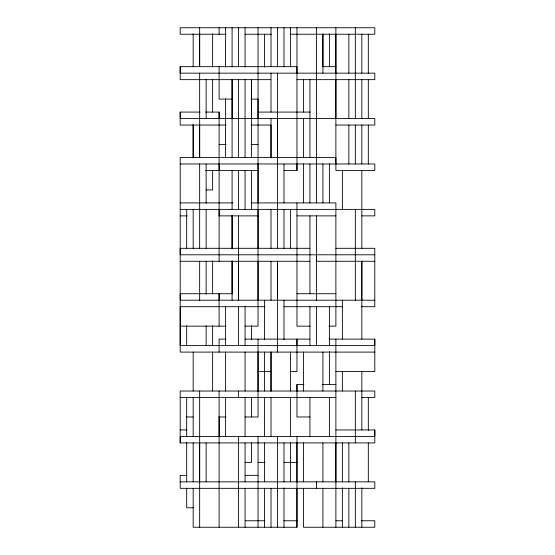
<?xml version="1.0" encoding="UTF-8"?>
<svg xmlns="http://www.w3.org/2000/svg" width="555" height="555" viewBox="0 0 555 555"><rect width="100%" height="100%" fill="white"/><g stroke="black" fill="none" stroke-linecap="round" stroke-linejoin="round"><path stroke-width="0.83" d="M374.805 429.945L374.805 442.918L180.195 442.918L180.195 436.431L374.805 436.431L374.805 429.945L335.886 429.945M200.091 112.082L180.195 112.082L180.195 118.569L374.805 118.569L374.805 125.055L335.886 125.055M296.96 73.156L296.96 66.669L180.195 66.669L180.195 73.156L374.805 73.156L374.805 79.649L296.96 79.649M193.168 157.488L193.168 124.625M199.654 481.844L199.654 442.918M199.654 124.625L199.654 157.488L199.654 73.156M199.654 33.806L199.654 66.669L199.654 27.75M219.114 436.431L219.114 416.541M219.114 300.206L219.114 293.72L219.114 326.153M219.114 209.388L219.114 215.874L258.04 215.874M219.114 170.461L219.114 163.975M219.114 118.569L219.114 112.082L205.579 112.082M232.094 300.206L232.094 261.28M232.094 215.874L232.094 248.744L232.094 215.444M232.094 118.569L232.094 79.649L232.094 157.488M238.581 261.28L238.581 300.206L238.581 248.307M238.581 209.388L238.581 170.461M245.067 209.388L245.067 170.461M251.554 118.569L251.554 79.649L251.554 157.488M258.04 391.025L258.04 352.099M258.04 300.206L258.04 261.28M258.04 209.388L258.04 326.153L245.067 326.153M258.04 202.901L258.04 163.975M258.04 118.569L258.04 99.109L251.117 99.109M271.013 157.488L271.013 118.569M277.5 300.206L277.5 261.28L277.5 352.099M277.5 157.488L277.5 118.569M193.168 488.331L193.168 527.25L296.96 527.25L296.96 488.331M296.96 481.844L296.96 442.918M296.96 391.025L296.96 384.539L303.883 384.539M296.96 345.612L296.96 339.126L296.96 371.559L290.043 371.559M283.987 170.461L296.96 170.461L296.96 163.975M309.933 293.72L309.933 215.874M316.419 254.794L316.419 300.206M322.906 66.669L322.906 33.806M335.886 481.844L335.886 442.918M335.886 163.975L335.886 157.488L180.195 157.488L180.195 352.099L374.805 352.099M335.886 118.569L335.886 79.649M335.886 73.156L335.886 34.237M355.346 163.975L355.346 125.055M361.832 300.206L361.832 261.28L361.832 339.126M361.832 163.975L361.832 125.055M329.115 339.126L374.805 339.126L374.805 345.612L180.195 345.612L180.195 306.693L264.957 306.693M226.038 34.237L180.195 34.237L180.195 27.75L374.805 27.75L374.805 34.237L290.043 34.237M245.067 34.237L271.298 34.237M322.628 66.669L335.886 66.669M270.729 79.649L180.195 79.649L180.195 66.669M232.094 99.109L219.114 99.109L219.114 66.669M258.04 112.082L310.217 112.082M226.038 125.055L180.195 125.055L180.195 112.082M251.117 125.055L271.013 125.055L271.013 157.925M219.114 144.515L226.038 144.515M251.117 144.515L258.04 144.515M180.195 163.975L374.805 163.975L374.805 170.461L335.886 170.461L335.886 27.75M205.579 170.461L258.04 170.461M206.141 189.928L212.627 189.928L212.627 170.461M180.195 202.901L232.656 202.901M251.269 202.901L335.886 202.901L335.886 326.153L328.962 326.153M180.195 209.388L374.805 209.388L374.805 215.874L361.832 215.874M180.195 215.874L187.111 215.874M296.96 215.874L335.886 215.874M309.655 248.307L180.195 248.307L180.195 254.794L309.655 254.794M335.886 248.307L374.805 248.307L374.805 306.693L361.27 306.693M309.933 254.794L374.805 254.794M180.195 261.28L309.655 261.28M374.805 261.28L316.419 261.28L316.419 215.874M232.656 293.72L180.195 293.72L180.195 300.206L374.805 300.206M296.96 293.72L335.886 293.72M283.987 306.693L342.65 306.693M180.195 326.153L226.038 326.153M309.933 326.153L296.96 326.153L296.96 202.901M226.038 339.126L219.114 339.126L219.114 352.099M245.067 339.126L309.655 339.126M258.04 371.559L271.013 371.559M335.886 371.559L374.805 371.559L374.805 339.126M322.628 384.539L335.886 384.539M180.195 397.512L335.886 397.512M361.548 397.512L374.805 397.512L374.805 391.025L180.195 391.025L180.195 442.918M186.681 416.971L193.168 416.971M219.114 416.971L226.038 416.971M245.067 416.971L258.04 416.971L258.04 339.126M309.933 416.971L296.96 416.971L296.96 384.539M180.195 429.945L186.966 429.945M245.067 462.377L251.554 462.377L251.554 442.918M258.04 462.377L264.957 462.377M283.987 462.377L296.96 462.377M186.966 475.351L180.195 475.351L180.195 488.331L374.805 488.331L374.805 481.844L180.195 481.844M245.067 475.351L258.04 475.351M193.168 507.79L186.681 507.79L186.681 488.331M245.345 520.763L264.957 520.763M283.987 520.763L296.96 520.763M335.886 520.763L342.65 520.763M361.27 520.763L374.805 520.763L374.805 527.25L303.446 527.25L303.446 488.331M368.319 34.237L368.319 73.156M368.319 79.649L368.319 118.569M368.319 125.055L368.319 163.975M368.319 397.512L368.319 430.375M368.319 442.918L368.319 481.844M361.832 34.237L361.832 73.156M361.832 79.649L361.832 118.569M361.832 170.461L361.832 248.307M361.832 371.129L361.832 429.945M361.832 487.894L361.832 527.25M355.346 27.75L355.346 118.569M355.346 209.388L355.346 300.206M355.346 391.025L355.346 442.918M355.346 481.844L355.346 527.25M348.859 34.237L348.859 73.156M348.859 79.649L348.859 118.569M348.859 125.055L348.859 163.975M348.859 442.918L348.859 481.844M348.859 488.331L348.859 527.25M342.373 170.461L342.373 209.388M342.373 300.206L342.373 339.126M342.373 371.129L342.373 391.025M342.373 442.918L342.373 481.844M342.373 487.894L342.373 527.25M335.886 339.126L335.886 527.25M329.399 33.806L329.399 66.669M329.399 163.975L329.399 202.901M329.399 306.693L329.399 345.612M329.399 351.669L329.399 384.539M329.399 397.512L329.399 436.431M322.906 34.237L322.906 73.156M322.906 163.975L322.906 202.901M322.906 352.099L322.906 391.025M322.906 442.918L322.906 481.844M322.906 488.331L322.906 527.25M316.419 27.75L316.419 202.901M316.419 306.693L316.419 345.612M316.419 481.844L316.419 488.331M309.933 79.649L309.933 157.488M309.933 163.975L309.933 202.901M309.933 306.693L309.933 345.612M309.933 397.512L309.933 436.431M303.446 79.212L303.446 112.082M303.446 118.569L303.446 157.488M303.446 163.975L303.446 202.901M303.446 352.099L303.446 391.025M303.446 442.918L303.446 481.844M296.96 27.75L296.96 170.461M296.96 436.431L296.96 527.25M290.473 27.75L290.473 66.669M290.473 209.388L290.473 248.307M290.473 352.099L290.473 391.025M290.473 397.512L290.473 436.431M290.473 442.918L290.473 481.844M283.987 27.75L283.987 66.669M283.987 163.975L283.987 202.901M283.987 209.388L283.987 248.307M283.987 300.206L283.987 339.556M283.987 442.918L283.987 481.844M283.987 487.894L283.987 527.25M277.5 27.75L277.5 66.669M277.5 73.156L277.5 248.307M277.5 436.431L277.5 527.25M271.013 27.75L271.013 66.669M271.013 73.156L271.013 112.082M271.013 209.388L271.013 248.307M271.013 261.28L271.013 300.206M271.013 397.512L271.013 436.431M271.013 488.331L271.013 527.25M264.527 34.237L264.527 67.106M264.527 300.206L264.527 339.556M264.527 352.099L264.527 391.025M264.527 397.512L264.527 436.431M264.527 442.918L264.527 481.844M264.527 488.331L264.527 527.25M258.04 27.75L258.04 248.307M258.04 436.431L258.04 527.25M251.554 170.461L251.554 209.388M251.554 325.723L251.554 339.556M251.554 397.512L251.554 416.971M245.067 27.75L245.067 67.106M245.067 79.649L245.067 157.488M245.067 306.693L245.067 345.612M245.067 352.099L245.067 391.025M245.067 397.512L245.067 436.431M245.067 442.918L245.067 481.844M245.067 488.331L245.067 527.25M238.581 27.75L238.581 66.669M238.581 79.649L238.581 157.488M238.581 215.874L238.581 248.744M238.581 306.693L238.581 345.612M238.581 391.025L238.581 397.512M238.581 436.431L238.581 527.25M232.094 27.75L232.094 66.669M232.094 170.461L232.094 209.388M232.094 260.85L232.094 293.72M225.601 27.75L225.601 67.106M225.601 98.672L225.601 157.925M225.601 306.693L225.601 345.612M225.601 352.099L225.601 391.025M225.601 397.512L225.601 436.431M219.114 27.75L219.114 34.237M219.114 112.082L219.114 261.28M219.114 391.025L219.114 527.25M212.627 33.806L212.627 66.669M212.627 79.212L212.627 112.082M212.627 260.85L212.627 293.72M212.627 325.723L212.627 345.612M212.627 352.099L212.627 391.025M206.141 79.212L206.141 118.569M206.141 163.975L206.141 203.331M206.141 209.388L206.141 248.307M206.141 261.28L206.141 294.15M206.141 325.723L206.141 345.612M206.141 442.918L206.141 481.844M199.654 163.975L199.654 248.307M199.654 261.28L199.654 300.206M199.654 391.025L199.654 527.25M193.168 33.806L193.168 66.669M193.168 125.055L193.168 157.925M193.168 209.388L193.168 248.307M193.168 352.099L193.168 391.025M193.168 397.512L193.168 436.431M193.168 442.918L193.168 481.844M186.681 209.388L186.681 248.744M186.681 325.723L186.681 345.612M186.681 397.512L186.681 436.431M186.681 442.488L186.681 481.844M271.013 352.099L271.013 391.025L271.013 352.099"/></g></svg>
